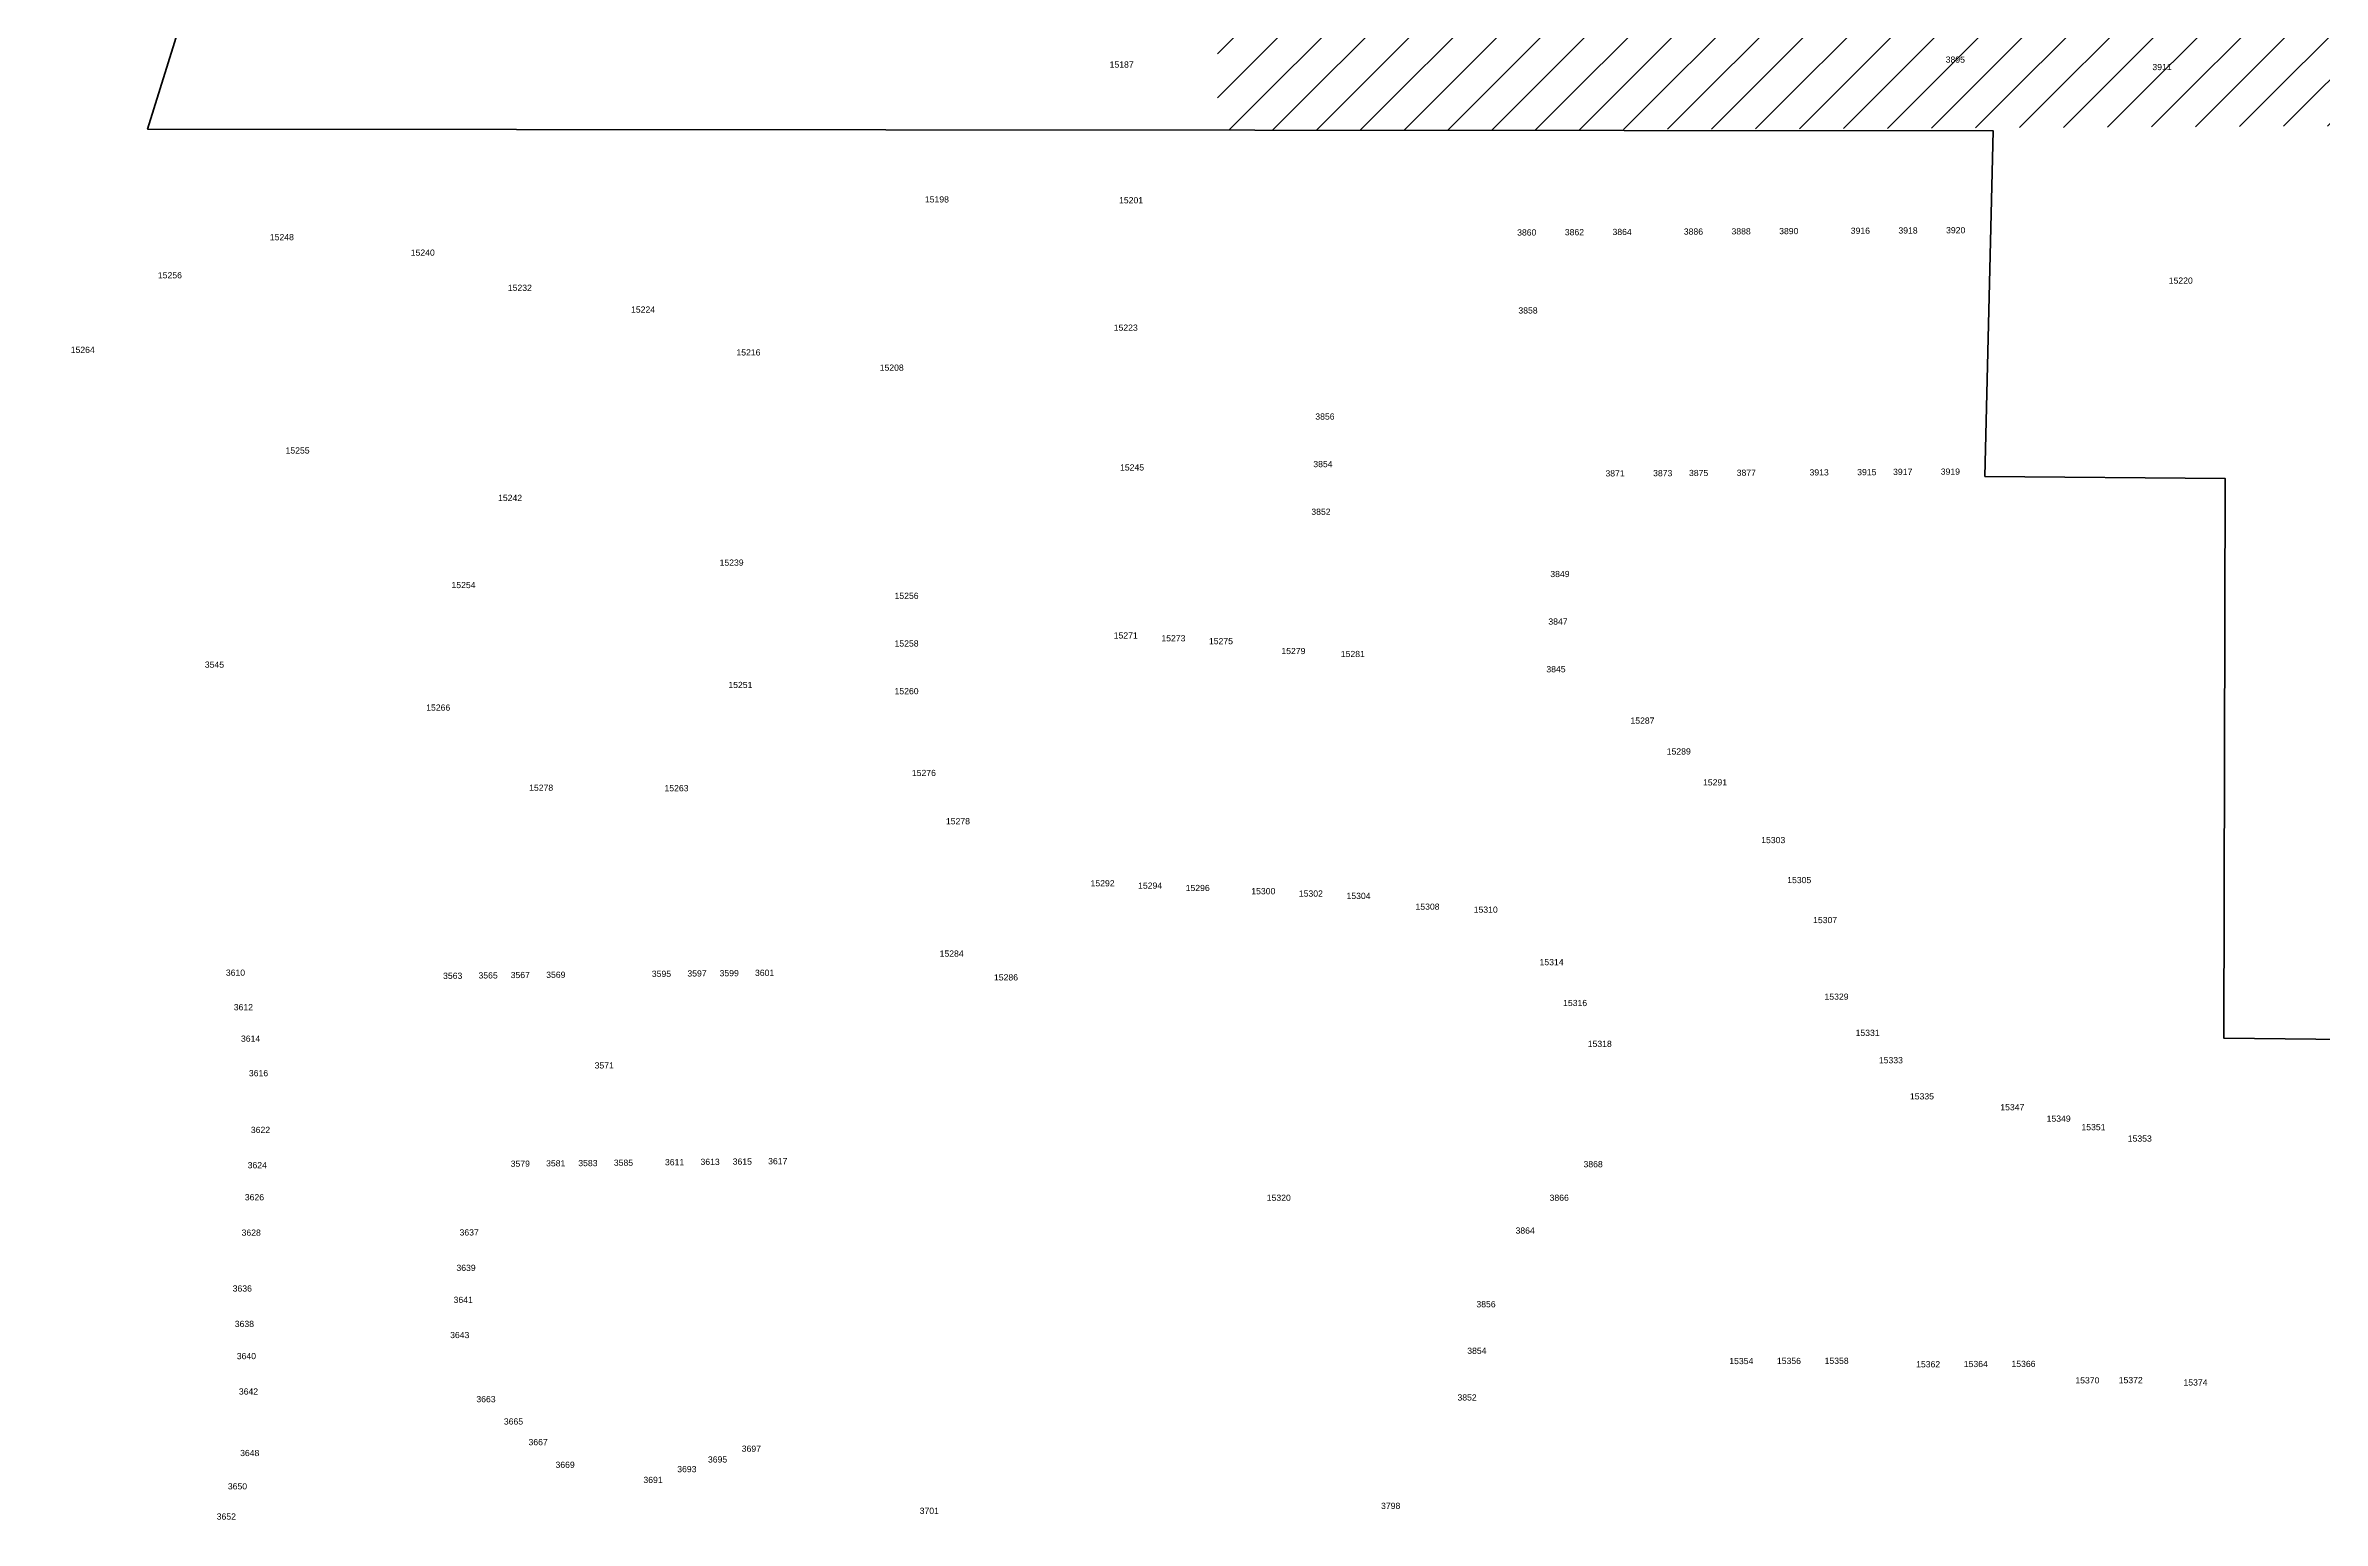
# Model space of a CAD drawing. Header units: feet. Extents: x 865220 to 2781189, y -2240498 to 970979.
# Drawn here: x 2768406 to 2770245, y 957801 to 958992 of the extents above; entities that cross this region are included whole.
import ezdxf

# ---------------------------------------------------------------- set-up
doc = ezdxf.new("R2010")
doc.units = ezdxf.units.FT
doc.header["$LTSCALE"] = 0.015
doc.header["$MEASUREMENT"] = 0
doc.layers.add('NOTES', color=7, linetype='Continuous')
doc.layers.add('Scott County Addresses', color=7, linetype='Continuous')
doc.layers.add('WORK BOUNDARY', color=110, linetype='Continuous', lineweight=40)
doc.styles.add('Dimensions 100', font='arial.ttf')

# ---------------------------------------------------------------- blocks, each defined once
blk = doc.blocks.new('ACMAP_ANN_TEMPLATE_Scott County Address')
at = {"layer": 'Scott County Addresses', "style": 'Dimensions 100'}
blk.add_attdef('ScottCountyAddress', (0, 0), '', height=50, dxfattribs=at)

msp = doc.modelspace()

# ---------------------------------------------------------------- hatches: boundary and pattern name
at = {"layer": 'NOTES', "lineweight": 5, "ltscale": 50}
h = msp.add_hatch(dxfattribs=at)
h.set_pattern_fill('ANSI31', color=1, scale=200)
h.set_pattern_definition([(45, (-77373.197, -38338.257), (-17.67766953, 17.67766953), [])])
edge = h.paths.add_edge_path()
edge.add_arc((-36684104.4, 974184.5), 39453460.3, 359.97783818, 359.97815546)
edge.add_line((2769353.1, 959142.5), (2769353.1, 959142.5))
edge.add_line((2769353.1, 959142.5), (2769353.2, 959362.5))
edge.add_line((2769353.2, 959362.5), (2770280.2, 959367.3))
edge.add_line((2770280.2, 959367.3), (2770301.1, 958927.5))
edge.add_line((2770301.1, 958927.5), (2770012.9, 958926))
edge.add_line((2770012.9, 958926), (2769897.9, 958925.4))
edge.add_line((2769897.9, 958925.4), (2769552.9, 958923.9))
edge.add_line((2769552.9, 958923.9), (2769353, 958924.1))

# ---------------------------------------------------------------- linework, layer by layer
at = {"layer": 'WORK BOUNDARY', "ltscale": 50, "flags": 128}
msp.add_lwpolyline([(2772650.9, 957815), (2771208.7, 957897.8), (2771080.9, 957883.1), (2770984.6, 957925), (2770924.9, 958425.8), (2770722.5, 958418.4), (2770537.5, 958186.5), (2770165.5, 958190.5), (2770166.6, 958642.6), (2769972.7, 958644.2), (2769979.3, 958923.5), (2768488.9, 958924.8), (2768830.9, 960023.5), (2769061.1, 960122.2), (2769176.3, 960184.5), (2769269, 960384.1), (2769479.4, 960787.5)], dxfattribs=at)

# ---------------------------------------------------------------- block references
at = {"layer": 'Scott County Addresses', "lineweight": 5, "xscale": 0.1, "yscale": 0.1, "zscale": 0.1}
for p, values in [((2769941, 958978.4), {'ScottCountyAddress': '3895'}), ((2769265.8, 958974.4), {'ScottCountyAddress': '15187'}), ((2770107.9, 958972.4), {'ScottCountyAddress': '3911'}), ((2769116.6, 958865.5), {'ScottCountyAddress': '15198'}), ((2769273.4, 958864.8), {'ScottCountyAddress': '15201'}), ((2768587.6, 958835), {'ScottCountyAddress': '15248'}), ((2769594.9, 958838.8), {'ScottCountyAddress': '3860'}), ((2769633.4, 958839), {'ScottCountyAddress': '3862'}), ((2769671.9, 958839.2), {'ScottCountyAddress': '3864'}), ((2769729.5, 958839.5), {'ScottCountyAddress': '3886'}), ((2769768, 958839.7), {'ScottCountyAddress': '3888'}), ((2769806.5, 958839.9), {'ScottCountyAddress': '3890'}), ((2769864.3, 958840.2), {'ScottCountyAddress': '3916'}), ((2769902.8, 958840.4), {'ScottCountyAddress': '3918'}), ((2769941.3, 958840.6), {'ScottCountyAddress': '3920'}), ((2768701.4, 958822.5), {'ScottCountyAddress': '15240'}), ((2768497.2, 958804.2), {'ScottCountyAddress': '15256'}), ((2768779.8, 958794.1), {'ScottCountyAddress': '15232'}), ((2768879.3, 958776.5), {'ScottCountyAddress': '15224'}), ((2769595.9, 958775.8), {'ScottCountyAddress': '3858'}), ((2769269.1, 958761.9), {'ScottCountyAddress': '15223'}), ((2768426.8, 958744), {'ScottCountyAddress': '15264'}), ((2768964.4, 958741.9), {'ScottCountyAddress': '15216'}), ((2769080.1, 958729.6), {'ScottCountyAddress': '15208'}), ((2769431.9, 958690.1), {'ScottCountyAddress': '3856'}), ((2768600.3, 958662.7), {'ScottCountyAddress': '15255'}), ((2769274.2, 958649), {'ScottCountyAddress': '15245'}), ((2769430.3, 958651.7), {'ScottCountyAddress': '3854'}), ((2769704.7, 958644.4), {'ScottCountyAddress': '3873'}), ((2769733.7, 958644.5), {'ScottCountyAddress': '3875'}), ((2769772.2, 958644.7), {'ScottCountyAddress': '3877'}), ((2769831, 958645), {'ScottCountyAddress': '3913'}), ((2769869.5, 958645.2), {'ScottCountyAddress': '3915'}), ((2769898.5, 958645.4), {'ScottCountyAddress': '3917'}), ((2769937, 958645.6), {'ScottCountyAddress': '3919'}), ((2769666.2, 958644.2), {'ScottCountyAddress': '3871'}), ((2768771.9, 958624.4), {'ScottCountyAddress': '15242'}), ((2769428.7, 958613.2), {'ScottCountyAddress': '3852'}), ((2768950.8, 958572.1), {'ScottCountyAddress': '15239'}), ((2768734.3, 958554), {'ScottCountyAddress': '15254'}), ((2769621.7, 958562.9), {'ScottCountyAddress': '3849'}), ((2769092.1, 958545.3), {'ScottCountyAddress': '15256'}), ((2769620.1, 958524.5), {'ScottCountyAddress': '3847'}), ((2769092.1, 958506.8), {'ScottCountyAddress': '15258'}), ((2769269.1, 958513.3), {'ScottCountyAddress': '15271'}), ((2769307.6, 958511), {'ScottCountyAddress': '15273'}), ((2769346, 958508.7), {'ScottCountyAddress': '15275'}), ((2769404.5, 958500.7), {'ScottCountyAddress': '15279'}), ((2769452.5, 958498.3), {'ScottCountyAddress': '15281'}), ((2768535.1, 958489.7), {'ScottCountyAddress': '3545'}), ((2769618.5, 958486), {'ScottCountyAddress': '3845'}), ((2768957.9, 958473.3), {'ScottCountyAddress': '15251'}), ((2769092.1, 958468.3), {'ScottCountyAddress': '15260'}), ((2768713.9, 958455), {'ScottCountyAddress': '15266'}), ((2769686.4, 958444.5), {'ScottCountyAddress': '15287'}), ((2769715.7, 958419.6), {'ScottCountyAddress': '15289'}), ((2768797, 958390.3), {'ScottCountyAddress': '15278'}), ((2768906.3, 958389.9), {'ScottCountyAddress': '15263'}), ((2769106.1, 958402.2), {'ScottCountyAddress': '15276'}), ((2769745, 958394.6), {'ScottCountyAddress': '15291'}), ((2769133.6, 958363.2), {'ScottCountyAddress': '15278'}), ((2769792, 958348), {'ScottCountyAddress': '15303'}), ((2769813, 958315.7), {'ScottCountyAddress': '15305'}), ((2769250.4, 958313.1), {'ScottCountyAddress': '15292'}), ((2769288.8, 958311.2), {'ScottCountyAddress': '15294'}), ((2769327.2, 958309.3), {'ScottCountyAddress': '15296'}), ((2769380.2, 958306.7), {'ScottCountyAddress': '15300'}), ((2769418.6, 958304.8), {'ScottCountyAddress': '15302'}), ((2769457.1, 958302.9), {'ScottCountyAddress': '15304'}), ((2769512.8, 958294.2), {'ScottCountyAddress': '15308'}), ((2769559.8, 958291.8), {'ScottCountyAddress': '15310'}), ((2769833.9, 958283.4), {'ScottCountyAddress': '15307'}), ((2768552.1, 958240.9), {'ScottCountyAddress': '3610'}), ((2768896.1, 958240), {'ScottCountyAddress': '3595'}), ((2768924.8, 958240.3), {'ScottCountyAddress': '3597'}), ((2768950.8, 958240.5), {'ScottCountyAddress': '3599'}), ((2768979.4, 958240.8), {'ScottCountyAddress': '3601'}), ((2769128.5, 958256.3), {'ScottCountyAddress': '15284'}), ((2769613, 958249.4), {'ScottCountyAddress': '15314'}), ((2768727.5, 958238.4), {'ScottCountyAddress': '3563'}), ((2768756.1, 958238.7), {'ScottCountyAddress': '3565'}), ((2768782.1, 958239), {'ScottCountyAddress': '3567'}), ((2768810.8, 958239.2), {'ScottCountyAddress': '3569'}), ((2769172.4, 958237.1), {'ScottCountyAddress': '15286'}), ((2769843.1, 958221.5), {'ScottCountyAddress': '15329'}), ((2768558.5, 958213), {'ScottCountyAddress': '3612'}), ((2769632, 958216.4), {'ScottCountyAddress': '15316'}), ((2768564.3, 958187.6), {'ScottCountyAddress': '3614'}), ((2769868.2, 958192.3), {'ScottCountyAddress': '15331'}), ((2769651.9, 958183.4), {'ScottCountyAddress': '15318'}), ((2769887, 958170.2), {'ScottCountyAddress': '15333'}), ((2768570.7, 958159.7), {'ScottCountyAddress': '3616'}), ((2768849.9, 958166), {'ScottCountyAddress': '3571'}), ((2769912.1, 958141), {'ScottCountyAddress': '15335'}), ((2769985.1, 958132.2), {'ScottCountyAddress': '15347'}), ((2768572.3, 958113.9), {'ScottCountyAddress': '3622'}), ((2770022.5, 958123), {'ScottCountyAddress': '15349'}), ((2770050.6, 958116.1), {'ScottCountyAddress': '15351'}), ((2770088, 958106.9), {'ScottCountyAddress': '15353'}), ((2768569.7, 958085.4), {'ScottCountyAddress': '3624'}), ((2768782.1, 958086.6), {'ScottCountyAddress': '3579'}), ((2768810.7, 958086.9), {'ScottCountyAddress': '3581'}), ((2768836.7, 958087.1), {'ScottCountyAddress': '3583'}), ((2768865.4, 958087.4), {'ScottCountyAddress': '3585'}), ((2768906.7, 958087.8), {'ScottCountyAddress': '3611'}), ((2768935.4, 958088.1), {'ScottCountyAddress': '3613'}), ((2768961.4, 958088.3), {'ScottCountyAddress': '3615'}), ((2768990, 958088.6), {'ScottCountyAddress': '3617'}), ((2769648.5, 958086.2), {'ScottCountyAddress': '3868'}), ((2768567.4, 958059.5), {'ScottCountyAddress': '3626'}), ((2769392.7, 958059.1), {'ScottCountyAddress': '15320'}), ((2769621.1, 958059.1), {'ScottCountyAddress': '3866'}), ((2768564.8, 958030.9), {'ScottCountyAddress': '3628'}), ((2768740.8, 958031.1), {'ScottCountyAddress': '3637'}), ((2769593.6, 958032.6), {'ScottCountyAddress': '3864'}), ((2768738.3, 958002.5), {'ScottCountyAddress': '3639'}), ((2768557.6, 957985.8), {'ScottCountyAddress': '3636'}), ((2768736, 957976.6), {'ScottCountyAddress': '3641'}), ((2769562, 957973.1), {'ScottCountyAddress': '3856'}), ((2768559.3, 957957.2), {'ScottCountyAddress': '3638'}), ((2768733.2, 957948.2), {'ScottCountyAddress': '3643'}), ((2768560.9, 957931.2), {'ScottCountyAddress': '3640'}), ((2769554.6, 957935.5), {'ScottCountyAddress': '3854'}), ((2769766.2, 957927.2), {'ScottCountyAddress': '15354'}), ((2769804.7, 957927.3), {'ScottCountyAddress': '15356'}), ((2769843.2, 957927.4), {'ScottCountyAddress': '15358'}), ((2769917.1, 957924.6), {'ScottCountyAddress': '15362'}), ((2769955.6, 957924.8), {'ScottCountyAddress': '15364'}), ((2769994.1, 957924.9), {'ScottCountyAddress': '15366'}), ((2770045.7, 957911.6), {'ScottCountyAddress': '15370'}), ((2770080.7, 957911.8), {'ScottCountyAddress': '15372'}), ((2770133, 957909.9), {'ScottCountyAddress': '15374'}), ((2768562.6, 957902.6), {'ScottCountyAddress': '3642'}), ((2768754.4, 957896.4), {'ScottCountyAddress': '3663'}), ((2769546.7, 957897.8), {'ScottCountyAddress': '3852'}), ((2768776.6, 957878.4), {'ScottCountyAddress': '3665'}), ((2768796.5, 957861.7), {'ScottCountyAddress': '3667'}), ((2768968.7, 957856.4), {'ScottCountyAddress': '3697'}), ((2768563.6, 957852.9), {'ScottCountyAddress': '3648'}), ((2768818.3, 957843.4), {'ScottCountyAddress': '3669'}), ((2768916.6, 957839.9), {'ScottCountyAddress': '3693'}), ((2768941.4, 957847.7), {'ScottCountyAddress': '3695'}), ((2768553.7, 957826), {'ScottCountyAddress': '3650'}), ((2768889.3, 957831.2), {'ScottCountyAddress': '3691'}), ((2768544.7, 957801.6), {'ScottCountyAddress': '3652'}), ((2769112.4, 957806.2), {'ScottCountyAddress': '3701'}), ((2769485, 957810.2), {'ScottCountyAddress': '3798'})]:
    msp.add_blockref('ACMAP_ANN_TEMPLATE_Scott County Address', p, dxfattribs=at).add_auto_attribs(values)
at = {"layer": 'Scott County Addresses', "lineweight": 5}
ref = msp.add_blockref('ACMAP_ANN_TEMPLATE_Scott County Address', (2770109.8, 958703.5), dxfattribs=dict(at, xscale=0.1, yscale=0.1, zscale=0.1))
ref.add_attrib('ScottCountyAddress', '15220', (2770121.1, 958799.9), dxfattribs={"height": 5, "style": 'Dimensions 100'})

doc.saveas('drawing.dxf')
